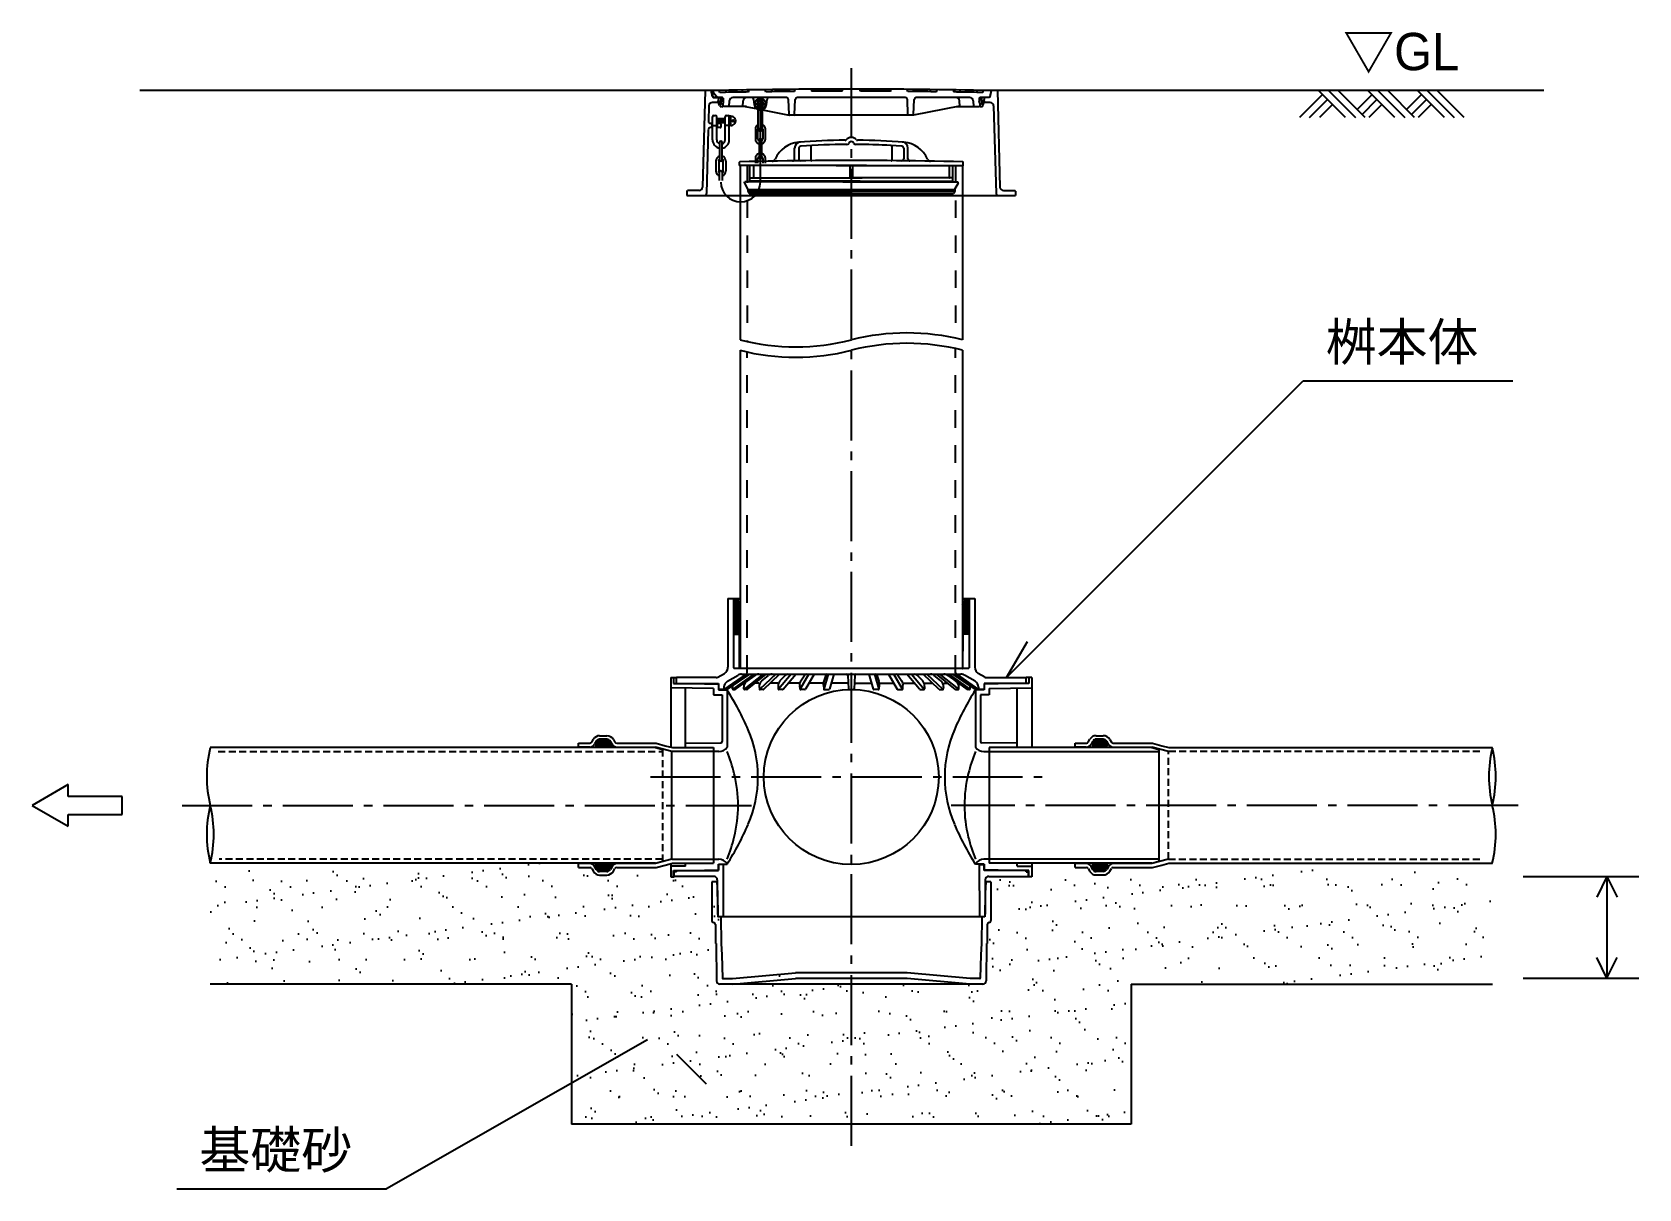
# Model space of a CAD drawing. Extents: x 443 to 1217, y -1921 to -677.
# Drawn here: x 837.8 to 952.6, y -1732.5 to -1649.9 of the extents above; entities that cross this region are included whole.
import ezdxf
from ezdxf.enums import TextEntityAlignment as Align

# ---------------------------------------------------------------- set-up
doc = ezdxf.new("R2010")
doc.units = 0
doc.header["$MEASUREMENT"] = 0
for name, pattern in [('CENTER', [12.2, 5, -0.8, 0.6, -0.8, 5]), ('DASHED', [0.75, 0.5, -0.25]), ('DASHED1', [2.5, 1.25, -1.25])]:
    doc.linetypes.add(name, pattern=pattern)
doc.layers.get('0').update_dxf_attribs({"linetype": 'CONTINUOUS'})
for name, color, linetype in [('10機器、器具', 2, 'CONTINUOUS'), ('91引出線、表', 7, 'CONTINUOUS'), ('92設備記述', 3, 'CONTINUOUS'), ('cslayer', 7, 'CONTINUOUS'), ('CSLAYER241', 7, 'CONTINUOUS')]:
    doc.layers.add(name, color=color, linetype=linetype)
doc.styles.add('ｽﾀｲﾙ2', font='MS PGothic.ttf')

# ---------------------------------------------------------------- blocks, each defined once
blk = doc.blocks.new('BLKF0016')
at = {"layer": 'cslayer', "color": 7, "linetype": 'Continuous'}
for p, q in [((1594.168368, 2055.553306), (1561.880888, 2033.553306)), ((1563.44161, 2033.553306), (1595.729091, 2055.553306)), ((1601.896952, 2055.553306), (1571.784766, 2034.026408)), ((1574.806605, 2033.74306), (1604.95842, 2055.553306)), ((1614.974483, 2055.553306), (1588.027831, 2033.895179)), ((1603.225876, 2053.768431), (1591.681212, 2045.755579)), ((1592.321452, 2033.773861), (1619.419045, 2055.553306)), ((1632.898399, 2055.553306), (1610.109701, 2034.015722)), ((1612.977749, 2045.856196), (1622.65122, 2053.751147)), ((1615.566373, 2033.82653), (1638.555253, 2055.553306)), ((1654.979893, 2055.553306), (1637.063732, 2034.002255)), ((1646.912627, 2054.021005), (1639.04092, 2045.844229)), ((1643.642143, 2033.914028), (1661.63165, 2055.553306)), ((1667.995556, 2033.942942), (1680.370387, 2055.553306)), ((1674.588557, 2054.21125), (1668.834087, 2045.533285)), ((1687.761423, 2055.553306), (1675.45155, 2034.056378)), ((1704.637583, 2054.213595), (1701.754906, 2045.686275)), ((1708.094137, 2055.553306), (1701.904162, 2034.349409)), ((1715.94042, 2055.553306), (1709.72816, 2034.273076)), ((1736.172518, 2053.644121), (1737.042346, 2034.507898)), ((1745.998955, 2053.644121), (1745.129127, 2034.507898)), ((1766.231053, 2055.553306), (1772.443313, 2034.273076)), ((1774.077336, 2055.553306), (1780.267311, 2034.349409)), ((1777.53389, 2054.213595), (1780.416567, 2045.686275)), ((1794.41005, 2055.553306), (1806.719923, 2034.056378)), ((1814.175917, 2033.942942), (1801.801086, 2055.553306)), ((1807.582916, 2054.21125), (1813.337386, 2045.533285)), ((1838.52933, 2033.914028), (1820.539823, 2055.553306)), ((1827.19158, 2055.553306), (1845.107741, 2034.002255)), ((1835.258846, 2054.021005), (1843.130554, 2045.844229)), ((1866.6051, 2033.82653), (1843.61622, 2055.553306)), ((1849.273074, 2055.553306), (1872.061772, 2034.015722)), ((1869.193724, 2045.856196), (1859.520253, 2053.751147)), ((1889.850021, 2033.773861), (1862.752428, 2055.553306)), ((1867.19699, 2055.553306), (1894.143642, 2033.895179)), ((1907.364868, 2033.74306), (1877.213053, 2055.553306)), ((1878.945597, 2053.768431), (1890.490261, 2045.755579)), ((1880.274521, 2055.553306), (1910.386707, 2034.026408)), ((1918.729863, 2033.553306), (1886.442382, 2055.553306)), ((1888.003105, 2055.553306), (1920.290585, 2033.553306)), ((1561.880888, 2035.497624), (1561.880888, 2033.553306)), ((1561.880888, 2033.553306), (1563.44161, 2033.553306)), ((1571.122982, 2034.553306), (1571.122982, 2037.009185)), ((1572.122982, 2033.553306), (1574.220516, 2033.553306)), ((1587.546562, 2034.493966), (1587.400739, 2036.947056)), ((1591.694981, 2033.553306), (1588.5448, 2033.553306)), ((1608.930808, 2042.553306), (1603.244679, 2042.553306)), ((1609.329897, 2037.344895), (1609.549653, 2034.476906)), ((1614.879498, 2033.553306), (1610.54673, 2033.553306)), ((1635.872779, 2042.553306), (1624.800085, 2042.553306)), ((1636.286124, 2038.003972), (1636.607868, 2034.46282)), ((1642.873167, 2033.553306), (1637.603765, 2033.553306)), ((1666.858024, 2042.553306), (1650.824284, 2042.553306)), ((1667.681105, 2034.452225), (1667.219452, 2038.995994)), ((1674.583758, 2033.553306), (1668.675984, 2033.553306)), ((1700.695799, 2042.553306), (1680.31718, 2042.553306)), ((1701.052335, 2039.265436), (1701.575009, 2034.445498)), ((1702.569181, 2033.553306), (1708.768227, 2033.553306)), ((1736.676646, 2042.553306), (1712.145377, 2042.553306)), ((1738.041315, 2033.553306), (1744.130159, 2033.553306)), ((1745.494827, 2042.553306), (1770.026096, 2042.553306)), ((1779.602292, 2033.553306), (1773.403246, 2033.553306)), ((1781.119138, 2039.265436), (1780.596464, 2034.445498)), ((1781.475674, 2042.553306), (1801.854293, 2042.553306)), ((1807.587715, 2033.553306), (1813.495489, 2033.553306)), ((1814.490368, 2034.452225), (1814.952021, 2038.995994)), ((1815.313449, 2042.553306), (1831.347189, 2042.553306)), ((1839.298306, 2033.553306), (1844.567708, 2033.553306)), ((1845.885349, 2038.003972), (1845.563605, 2034.46282)), ((1846.298694, 2042.553306), (1857.371388, 2042.553306)), ((1867.291975, 2033.553306), (1871.624743, 2033.553306)), ((1872.841577, 2037.344895), (1872.62182, 2034.476906)), ((1873.240665, 2042.553306), (1878.926794, 2042.553306)), ((1890.476492, 2033.553306), (1893.626674, 2033.553306)), ((1894.624911, 2034.493966), (1894.770734, 2036.947056)), ((1910.048491, 2033.553306), (1907.950957, 2033.553306)), ((1911.048491, 2034.553306), (1911.048491, 2037.009185)), ((1920.290585, 2033.553306), (1918.729863, 2033.553306)), ((1920.290585, 2035.497624), (1920.290585, 2033.553306))]:
    blk.add_line(p, q, dxfattribs=at)
for centre, radius, start, end in [((1597.383117, 2037.540454), 10, 124.763511, 183.401922), ((1608.927781, 2045.553306), 10, 90, 124.763511), ((1619.300669, 2038.108894), 10, 129.219423, 184.38166), ((1627.709555, 2047.553306), 8, 90, 129.219423), ((1646.245102, 2038.908829), 10, 136.089019, 185.191551), ((1650.514718, 2050.553306), 5, 90, 136.089019), ((1677.168234, 2040.006804), 10, 146.451129, 185.801425), ((1677.088802, 2052.553306), 3, 90, 146.451129), ((1715.964912, 2040.882554), 15, 161.322072, 186.188966), ((1706.52556, 2053.553306), 2, 90, 161.322072), ((1734.174581, 2053.553306), 2, 2.602562, 90), ((1747.996892, 2053.553306), 2, 90, 177.397438), ((1775.645913, 2053.553306), 2, 18.677928, 90), ((1766.206562, 2040.882554), 15, 353.811034, 18.677928), ((1805.082672, 2052.553306), 3, 33.548871, 90), ((1805.003239, 2040.006804), 10, 354.198575, 33.548871), ((1831.656755, 2050.553306), 5, 43.910981, 90), ((1835.926372, 2038.908829), 10, 354.808449, 43.910981), ((1854.461918, 2047.553306), 8, 50.780577, 90), ((1862.870804, 2038.108894), 10, 355.61834, 50.780577), ((1873.243692, 2045.553306), 10, 55.236489, 90), ((1884.788356, 2037.540454), 10, 356.598078, 55.236489), ((1581.122982, 2037.009185), 10, 169.032673, 180), ((1572.122982, 2034.553306), 1, 180, 270), ((1574.220516, 2034.553306), 1, 270, 305.880011), ((1588.5448, 2034.553306), 1, 183.401922, 270), ((1591.694981, 2034.553306), 1, 270, 308.790264), ((1610.54673, 2034.553306), 1, 184.38166, 270), ((1614.879498, 2034.553306), 1, 270, 313.383249), ((1637.603765, 2034.553306), 1, 185.191551, 270), ((1642.873167, 2034.553306), 1, 270, 320.262038), ((1668.675984, 2034.553306), 1, 185.801425, 270), ((1674.583758, 2034.553306), 1, 270, 330.203077), ((1702.569181, 2034.553306), 1, 186.188966, 270), ((1708.768227, 2034.553306), 1, 270, 343.726085), ((1738.041315, 2034.553306), 1, 182.602562, 270), ((1744.130159, 2034.553306), 1, 270, 357.397438), ((1773.403246, 2034.553306), 1, 196.273915, 270), ((1779.602292, 2034.553306), 1, 270, 353.811034), ((1807.587715, 2034.553306), 1, 209.796923, 270), ((1813.495489, 2034.553306), 1, 270, 354.198575), ((1839.298306, 2034.553306), 1, 219.737962, 270), ((1844.567708, 2034.553306), 1, 270, 354.808449), ((1867.291975, 2034.553306), 1, 226.616751, 270), ((1871.624743, 2034.553306), 1, 270, 355.61834), ((1890.476492, 2034.553306), 1, 231.209736, 270), ((1893.626674, 2034.553306), 1, 270, 356.598078), ((1907.950957, 2034.553306), 1, 234.119989, 270), ((1910.048491, 2034.553306), 1, 270, 0), ((1901.048491, 2037.009185), 10, 0, 10.967327)]:
    blk.add_arc(centre, radius, start, end, dxfattribs=at)
blk = doc.blocks.new('BLKF0017')
at = {"layer": 'cslayer', "color": 7, "linetype": 'Continuous'}
for p, q in [((1572.439112, 2162.405739), (1572.586678, 2162.553306)), ((1572.447406, 2159.585607), (1575.415105, 2162.553306)), ((1572.455701, 2156.765474), (1577.771508, 2162.081282)), ((1572.463995, 2153.945341), (1578.806785, 2160.288131)), ((1572.47229, 2151.125209), (1579.842061, 2158.49498)), ((1572.480584, 2148.305076), (1580.877337, 2156.701829)), ((1572.488879, 2145.484944), (1581.912613, 2154.908678)), ((1572.497173, 2142.664811), (1582.085737, 2152.253374)), ((1572.505468, 2139.844678), (1582.085737, 2149.424947)), ((1572.513762, 2137.024546), (1582.085737, 2146.59652)), ((1572.522057, 2134.204413), (1582.085737, 2143.768093)), ((1572.530351, 2131.384281), (1582.085737, 2140.939666)), ((1572.538646, 2128.564148), (1582.085737, 2138.111239)), ((1572.54694, 2125.744015), (1582.085737, 2135.282811)), ((1572.555235, 2122.923883), (1582.085737, 2132.454384)), ((1572.563529, 2120.10375), (1582.085737, 2129.625957)), ((1572.571824, 2117.283617), (1582.085737, 2126.79753)), ((1572.580118, 2114.463485), (1582.085737, 2123.969103)), ((1573.498366, 2112.553306), (1582.085737, 2121.140676)), ((1576.326794, 2112.553306), (1582.085737, 2118.312249)), ((1579.155221, 2112.553306), (1582.085737, 2115.483822)), ((1581.983648, 2112.553306), (1582.085737, 2112.655394))]:
    blk.add_line(p, q, dxfattribs=at)
blk = doc.blocks.new('BLKF0018')
at = {"layer": 'cslayer', "color": 7, "linetype": 'Continuous'}
for p, q in [((1900.085737, 2153.178468), (1909.460575, 2162.553306)), ((1900.085737, 2150.35004), (1909.725255, 2159.989559)), ((1901.995543, 2157.916701), (1906.632148, 2162.553306)), ((1900.085737, 2147.521613), (1909.716911, 2157.152788)), ((1900.085737, 2144.693186), (1909.708568, 2154.316018)), ((1900.085737, 2141.864759), (1909.700225, 2151.479247)), ((1900.085737, 2139.036332), (1909.691881, 2148.642477)), ((1900.085737, 2136.207905), (1909.683538, 2145.805706)), ((1900.085737, 2133.379478), (1909.675194, 2142.968935)), ((1900.085737, 2130.551051), (1909.666851, 2140.132165)), ((1900.085737, 2127.722623), (1909.658507, 2137.295394)), ((1900.085737, 2124.894196), (1909.650164, 2134.458624)), ((1900.085737, 2122.065769), (1909.641821, 2131.621853)), ((1900.085737, 2119.237342), (1909.633477, 2128.785083)), ((1900.085737, 2116.408915), (1909.625134, 2125.948312)), ((1900.085737, 2113.580488), (1909.61679, 2123.111541)), ((1901.886982, 2112.553306), (1909.608447, 2120.274771)), ((1904.715409, 2112.553306), (1909.600103, 2117.438)), ((1907.543836, 2112.553306), (1909.59176, 2114.60123))]:
    blk.add_line(p, q, dxfattribs=at)
blk = doc.blocks.new('BLKF0020')
at = {"layer": 'cslayer', "color": 7, "linetype": 'Continuous'}
for p, q in [((1541.585737, 1758.553306), (1541.585737, 1703.553306)), ((1549.460737, 1758.553306), (1541.585737, 1758.553306)), ((1548.585737, 1758.553306), (1549.585737, 1742.553306)), ((1933.585737, 1758.553306), (1932.585737, 1742.553306)), ((1940.585737, 1758.553306), (1932.710737, 1758.553306)), ((1940.585737, 1758.553306), (1940.585737, 1703.553306)), ((1549.585737, 1742.553306), (1550.235737, 1708.553306)), ((1932.585737, 1742.553306), (1931.935737, 1708.553306)), ((1931.935737, 1708.553306), (1550.235737, 1708.553306)), ((1554.585737, 1708.553306), (1555.085737, 1670.553306)), ((1927.585737, 1708.553306), (1927.085737, 1670.553306)), ((1546.728452, 1697.654299), (1547.085044, 1670.553306)), ((1935.443021, 1697.654299), (1935.086429, 1670.553306)), ((1547.085044, 1670.553306), (1547.585087, 1670.553306)), ((1547.585087, 1670.553306), (1548.283321, 1617.487522)), ((1555.085737, 1670.553306), (1556.085737, 1654.553306)), ((1556.085737, 1654.553306), (1556.72636, 1621.043749)), ((1926.085737, 1654.553306), (1925.445113, 1621.043749)), ((1927.085737, 1670.553306), (1926.085737, 1654.553306)), ((1934.586386, 1670.553306), (1933.888152, 1617.487522)), ((1935.086429, 1670.553306), (1934.586386, 1670.553306)), ((1928.888585, 1612.553306), (1553.282889, 1612.553306)), ((1557.226269, 1620.553306), (1571.085737, 1620.553306)), ((1571.085737, 1620.553306), (1661.085737, 1628.553306)), ((1571.440593, 1612.553306), (1661.440593, 1620.553306)), ((1821.085737, 1628.553306), (1661.085737, 1628.553306)), ((1820.730881, 1620.553306), (1661.440593, 1620.553306)), ((1910.730881, 1612.553306), (1820.730881, 1620.553306)), ((1911.085737, 1620.553306), (1821.085737, 1628.553306)), ((1924.945204, 1620.553306), (1911.085737, 1620.553306))]:
    blk.add_line(p, q, dxfattribs=at)
for centre, radius, start, end in [((1544.585737, 1703.553306), 3, 180, 261.787928), ((1543.728712, 1697.614829), 3, 0.753848, 81.787928), ((1938.442761, 1697.614829), 3, 98.212072, 179.246152), ((1937.585737, 1703.553306), 3, 278.212072, 0), ((1553.282889, 1617.553306), 5, 180.753848, 270), ((1557.226269, 1621.053306), 0.5, 181.095227, 270), ((1924.945204, 1621.053306), 0.5, 270, 358.904773), ((1928.888585, 1617.553306), 5, 270, 359.246152)]:
    blk.add_arc(centre, radius, start, end, dxfattribs=at)
blk = doc.blocks.new('BLKF0022')
at = {"layer": 'cslayer', "color": 7, "linetype": 'Continuous'}
for p, q in [((1351.085737, 1956.853306), (1367.289287, 1956.853306)), ((1351.085737, 1950.553306), (1351.085737, 1956.853306)), ((1369.887363, 1958.353306), (1372.312234, 1962.553306)), ((1376.642361, 1960.053306), (1373.928815, 1955.353306)), ((1380.972488, 1967.553306), (1391.321635, 1967.553306)), ((1391.321635, 1962.553306), (1380.972488, 1962.553306)), ((1398.549838, 1956.033691), (1388.549838, 1953.908125)), ((1398.942658, 1955.353306), (1396.517787, 1959.553306)), ((1400.847914, 1962.053306), (1402.98411, 1958.353306)), ((1405.582187, 1956.853306), (1461.809825, 1956.853306)), ((1461.809825, 1956.853306), (1475.085737, 1953.296036)), ((1475.085737, 1953.296036), (1485.321745, 1950.553306)), ((1367.000611, 1951.353306), (1351.085737, 1951.353306)), ((1405.870862, 1951.353306), (1461.085737, 1951.353306)), ((1484.597657, 1945.053306), (1461.085737, 1951.353306)), ((1551.585737, 1945.053306), (1484.597657, 1945.053306)), ((1485.321745, 1950.553306), (1544.085737, 1950.553306)), ((1351.085737, 1779.253306), (1351.085737, 1785.553306)), ((1367.000611, 1784.753306), (1351.085737, 1784.753306)), ((1351.085737, 1779.253306), (1367.289287, 1779.253306)), ((1369.887363, 1777.753306), (1372.312234, 1773.553306)), ((1376.642361, 1776.053306), (1373.928815, 1780.753306)), ((1391.321635, 1773.553306), (1380.972488, 1773.553306)), ((1398.549838, 1780.072921), (1388.549838, 1782.198487)), ((1398.942658, 1780.753306), (1396.517787, 1776.553306)), ((1400.847914, 1774.053306), (1402.98411, 1777.753306)), ((1405.582187, 1779.253306), (1461.809825, 1779.253306)), ((1461.085737, 1784.753306), (1405.870862, 1784.753306)), ((1484.597657, 1791.053306), (1461.085737, 1784.753306)), ((1461.809825, 1779.253306), (1475.085737, 1782.810575)), ((1475.085737, 1782.810575), (1485.321745, 1785.553306)), ((1484.597657, 1791.053306), (1551.585737, 1791.053306)), ((1485.321745, 1785.553306), (1544.085737, 1785.553306)), ((1380.972488, 1768.553306), (1391.321635, 1768.553306))]:
    blk.add_line(p, q, dxfattribs=at)
for centre, radius, start, end in [((1367.000611, 1959.353306), 8, 270, 330), ((1367.289287, 1959.853306), 3, 270, 330), ((1380.972488, 1957.553306), 10, 90, 150), ((1381.549838, 1956.553306), 6, 150, 249.927181), ((1380.972488, 1957.553306), 5, 90, 150), ((1391.321635, 1956.553306), 11, 30, 90), ((1391.321635, 1956.553306), 6, 30, 90), ((1405.870862, 1959.353306), 8, 210, 270), ((1405.582187, 1959.853306), 3, 210, 270), ((1367.000611, 1776.753306), 8, 30, 90), ((1367.289287, 1776.253306), 3, 30, 90), ((1380.972488, 1778.553306), 10, 210, 270), ((1381.549838, 1779.553306), 6, 110.072819, 210), ((1380.972488, 1778.553306), 5, 210, 270), ((1391.321635, 1779.553306), 6, 270, 330), ((1391.321635, 1779.553306), 11, 270, 330), ((1405.870862, 1776.753306), 8, 90, 150), ((1405.582187, 1776.253306), 3, 90, 150)]:
    blk.add_arc(centre, radius, start, end, dxfattribs=at)
blk = doc.blocks.new('BLKF0024')
at = {"layer": 'cslayer', "color": 7, "linetype": 'Continuous'}
for p, q in [((1375.549838, 1951.859549), (1386.243594, 1962.553306)), ((1375.549838, 1954.687977), (1383.415167, 1962.553306)), ((1375.643662, 1957.610228), (1380.570559, 1962.537125)), ((1377.072022, 1950.553306), (1389.072022, 1962.553306)), ((1379.900449, 1950.553306), (1391.874887, 1962.527744)), ((1382.728876, 1950.553306), (1394.064983, 1961.889413)), ((1385.557303, 1950.553306), (1395.680473, 1960.676476)), ((1388.38573, 1950.553306), (1396.835476, 1959.003052)), ((1391.214157, 1950.553306), (1397.870753, 1957.209901)), ((1394.042584, 1950.553306), (1398.549838, 1955.06056)), ((1396.871011, 1950.553306), (1398.549838, 1952.232132))]:
    blk.add_line(p, q, dxfattribs=at)
blk = doc.blocks.new('BLKF0025')
at = {"layer": 'cslayer', "color": 7, "linetype": 'Continuous'}
for p, q in [((1375.549838, 1779.766491), (1381.336653, 1785.553306)), ((1375.549838, 1782.594918), (1378.508226, 1785.553306)), ((1375.549838, 1785.423345), (1375.679799, 1785.553306)), ((1375.966977, 1777.355202), (1384.16508, 1785.553306)), ((1376.981512, 1775.541311), (1386.993507, 1785.553306)), ((1378.484751, 1774.216122), (1389.821935, 1785.553306)), ((1380.660128, 1773.563072), (1392.650362, 1785.553306)), ((1383.478789, 1773.553306), (1395.478789, 1785.553306)), ((1386.307216, 1773.553306), (1398.307216, 1785.553306)), ((1389.135643, 1773.553306), (1398.549838, 1782.967501)), ((1392.002869, 1773.592105), (1398.549838, 1780.139074))]:
    blk.add_line(p, q, dxfattribs=at)
blk = doc.blocks.new('BLKF0027')
at = {"layer": 'cslayer', "color": 7, "linetype": 'Continuous'}
for p, q in [((2085.549838, 1951.859549), (2096.243594, 1962.553306)), ((2085.549838, 1954.687977), (2093.415167, 1962.553306)), ((2085.643662, 1957.610228), (2090.570559, 1962.537125)), ((2087.072022, 1950.553306), (2099.072022, 1962.553306)), ((2089.900449, 1950.553306), (2101.874887, 1962.527744)), ((2092.728876, 1950.553306), (2104.064983, 1961.889413)), ((2095.557303, 1950.553306), (2105.680473, 1960.676476)), ((2098.38573, 1950.553306), (2106.835476, 1959.003052)), ((2101.214157, 1950.553306), (2107.870753, 1957.209901)), ((2104.042584, 1950.553306), (2108.549838, 1955.06056)), ((2106.871011, 1950.553306), (2108.549838, 1952.232132))]:
    blk.add_line(p, q, dxfattribs=at)
blk = doc.blocks.new('BLKF0028')
at = {"layer": 'cslayer', "color": 7, "linetype": 'Continuous'}
for p, q in [((2085.549838, 1779.766491), (2091.336653, 1785.553306)), ((2085.549838, 1782.594918), (2088.508226, 1785.553306)), ((2085.549838, 1785.423345), (2085.679799, 1785.553306)), ((2085.966977, 1777.355202), (2094.16508, 1785.553306)), ((2086.981512, 1775.541311), (2096.993507, 1785.553306)), ((2088.484751, 1774.216122), (2099.821935, 1785.553306)), ((2090.660128, 1773.563072), (2102.650362, 1785.553306)), ((2093.478789, 1773.553306), (2105.478789, 1785.553306)), ((2096.307216, 1773.553306), (2108.307216, 1785.553306)), ((2099.135643, 1773.553306), (2108.549838, 1782.967501)), ((2102.002869, 1773.592105), (2108.549838, 1780.139074))]:
    blk.add_line(p, q, dxfattribs=at)

msp = doc.modelspace()

# ---------------------------------------------------------------- hatches: boundary and pattern name
at = {"layer": 'cslayer'}
h = msp.add_hatch(dxfattribs=at)
h.set_pattern_fill('AR-SAND', color=256, scale=1.5, style=0)
h.set_pattern_definition([(37.5, (3814.8546, -5271.846), (-0.09449, 2.8902357), [0, -2.28, 0, -2.55, 0, -2.4375]), (7.5, (3814.8546, -5271.846), (2.654665, 4.233219), [0, -1.23, 0, -2.055, 0, -0.7875]), (327.5, (3813.0096, -5271.846), (4.6712128, 0.0084886), [0, -0.75, 0, -2.7, 0, -3.525]), (317.5, (3813.0096, -5271.846), (4.50919, 1.3165133), [0, -0.375, 0, -1.77, 0, -2.025])])
h.paths.add_polyline_path([(942.17, -1709.74), (914.87, -1709.74), (914.82, -1709.83, -0.26802), (914.34, -1710.1), (913.83, -1710.1, -0.267971), (913.39, -1709.85), (913.33, -1709.74), (909.23, -1709.74), (909.23, -1710.23), (909.01, -1710.23), (909.01, -1710.2), (906.16, -1710.2, 0.413368), (905.91, -1710.45), (905.91, -1710.6), (906.31, -1710.6), (906.31, -1713.35, -0.372872), (906.18, -1713.5, 0.368911), (906.05, -1713.65), (906.03, -1715), (906.01, -1715), (905.97, -1717.66, -0.410453), (905.72, -1717.9), (896.33, -1717.9), (896.33, -1727.9), (916.33, -1727.9), (916.33, -1717.9), (942.17, -1717.9)])
h.paths.add_polyline_path([(896.33, -1717.9), (887.85, -1717.9), (892.35, -1717.5), (896.33, -1717.5), (896.33, -1717.1), (892.33, -1717.1), (887.83, -1717.5), (887.11, -1717.5), (887.08, -1715.8), (887.03, -1715), (887.01, -1713.1), (886.81, -1713.1), (886.79, -1713.1), (886.79, -1713.01), (886.76, -1712.85), (886.75, -1711.33), (886.71, -1710.6), (886.75, -1710.6), (886.75, -1710.45, 0.413368), (886.5, -1710.2), (883.66, -1710.2), (883.66, -1710.23), (883.43, -1710.23), (883.43, -1709.28), (883.54, -1709.25), (886.48, -1709.25), (886.48, -1708.98), (883.51, -1708.98), (882.33, -1709.29), (879.57, -1709.29, 0.297277), (879.21, -1709.53), (879.21, -1709.38), (878.73, -1709.85), (878.31, -1709.85), (878.31, -1709.85, -0.251289), (878.11, -1709.73), (878.1, -1709.7, -0.000151), (878.1, -1709.7), (878.02, -1709.58), (878.06, -1709.54), (878.06, -1709.25), (876.83, -1709.25), (876.83, -1709.57), (877.64, -1709.57, -0.268043), (877.77, -1709.64), (877.89, -1709.85, 0.267928), (878.33, -1710.1), (878.84, -1710.1, 0.267879), (879.32, -1709.83), (879.32, -1709.83, -0.26802), (878.84, -1710.1), (878.33, -1710.1, -0.267971), (877.89, -1709.85), (877.77, -1709.64, 0.267856), (877.64, -1709.57), (876.83, -1709.57), (876.83, -1709.25), (850.5, -1709.25), (850.5, -1717.9), (876.33, -1717.9), (876.33, -1727.9), (896.33, -1727.9)])
h.paths.add_polyline_path([(886.61, -1713.65), (886.61, -1713.65, 0.000239)], flags=16)

# ---------------------------------------------------------------- linework, layer by layer
at = {"linetype": 'Continuous'}
for p, q in [((944.37, -1710.2), (952.64, -1710.2)), ((944.37, -1717.48), (952.64, -1717.48))]:
    msp.add_line(p, q, dxfattribs=at)
at = {"layer": '10機器、器具', "color": 7}
for p, q in [((950.36, -1710.2), (949.63, -1711.69)), ((950.36, -1710.2), (950.36, -1717.48)), ((950.36, -1710.2), (951.09, -1711.69)), ((950.36, -1717.48), (949.63, -1715.99)), ((950.36, -1717.48), (951.09, -1715.99))]:
    msp.add_line(p, q, dxfattribs=at)
at = {"layer": '91引出線、表'}
for p, q in [((907.42, -1696), (928.63, -1674.79)), ((928.63, -1674.79), (943.63, -1674.79)), ((907.42, -1696), (908.92, -1693.41)), ((881.76, -1721.89), (863.11, -1732.53)), ((883.83, -1722.9), (885.95, -1725.02)), ((848.11, -1732.53), (863.11, -1732.53))]:
    msp.add_line(p, q, dxfattribs=at)
at = {"layer": 'cslayer', "color": 8, "linetype": 'CENTER'}
for p, q in [((896.33, -1652.45), (896.33, -1730.25)), ((881.98, -1703.1), (910.18, -1703.1)), ((848.49, -1705.13), (889.19, -1705.13)), ((944.02, -1705.13), (903.47, -1705.13))]:
    msp.add_line(p, q, dxfattribs=at)
at = {"layer": 'cslayer', "color": 7, "linetype": 'Continuous'}
for p, q in [((885.88, -1654.05), (845.46, -1654.05)), ((945.85, -1654.05), (906.78, -1654.05)), ((888.38, -1659.4), (888.38, -1671.87)), ((904.28, -1659.4), (904.28, -1671.87)), ((888.38, -1672.61), (888.38, -1695.35)), ((904.28, -1672.61), (904.28, -1695.35)), ((887.51, -1690.35), (888.38, -1690.35)), ((887.51, -1690.35), (887.51, -1695.26)), ((887.9, -1690.35), (887.91, -1695.3)), ((887.9, -1690.4), (888.38, -1690.4)), ((888.38, -1690.8), (888.15, -1690.4)), ((904.28, -1690.35), (905.16, -1690.35)), ((904.76, -1690.4), (904.28, -1690.4)), ((904.28, -1690.8), (904.51, -1690.4)), ((904.76, -1690.35), (904.75, -1695.3)), ((905.16, -1690.35), (905.16, -1695.26)), ((888.15, -1691.03), (888.15, -1691.6)), ((888.15, -1691.6), (888.38, -1691.6)), ((904.52, -1691.6), (904.28, -1691.6)), ((904.52, -1691.03), (904.52, -1691.6)), ((887.91, -1692.9), (888.38, -1692.9)), ((888.15, -1692.15), (888.15, -1692.27)), ((888.15, -1692.53), (888.15, -1692.65)), ((888.15, -1692.65), (888.38, -1692.65)), ((888.35, -1695.33), (888.34, -1692.9)), ((904.52, -1692.65), (904.28, -1692.65)), ((904.76, -1692.9), (904.28, -1692.9)), ((904.31, -1695.33), (904.33, -1692.93)), ((904.52, -1692.15), (904.52, -1692.27)), ((904.52, -1692.53), (904.52, -1692.65)), ((904.7, -1695.35), (887.96, -1695.35)), ((883.43, -1695.98), (883.63, -1695.98)), ((883.43, -1695.98), (883.43, -1700.97)), ((883.63, -1695.98), (883.63, -1696.42)), ((883.63, -1696), (883.83, -1696)), ((883.63, -1696.42), (886.83, -1696.43)), ((886.66, -1696), (883.83, -1696)), ((883.83, -1696.43), (883.83, -1696)), ((883.83, -1696.39), (885.83, -1696.44)), ((885.83, -1696.44), (886.83, -1696.45)), ((886.78, -1695.97), (887.26, -1695.7)), ((886.83, -1696.43), (886.83, -1696.88)), ((886.83, -1696.45), (886.83, -1696.88)), ((888.84, -1695.74), (887.23, -1696.85)), ((887.23, -1696.69), (887.23, -1696.85)), ((887.48, -1696.26), (888.24, -1695.82)), ((888.49, -1695.75), (904.17, -1695.75)), ((903.83, -1695.74), (905.43, -1696.85)), ((905.18, -1696.26), (904.42, -1695.82)), ((905.88, -1695.97), (905.41, -1695.7)), ((905.43, -1696.69), (905.43, -1696.85)), ((909.03, -1696.42), (905.83, -1696.43)), ((905.83, -1696.43), (905.83, -1696.88)), ((906.83, -1696.44), (905.83, -1696.45)), ((905.83, -1696.45), (905.83, -1696.88)), ((906, -1696), (908.83, -1696)), ((908.83, -1696.39), (906.83, -1696.44)), ((908.83, -1696.43), (908.83, -1696)), ((909.03, -1696), (908.83, -1696)), ((909.23, -1695.98), (909.03, -1695.98)), ((909.03, -1695.98), (909.03, -1696.42)), ((909.23, -1695.98), (909.23, -1700.97)), ((886.48, -1696.78), (883.43, -1696.73)), ((884.48, -1701), (884.48, -1696.75)), ((886.48, -1696.78), (886.48, -1697.23)), ((886.48, -1697.23), (887.11, -1697.23)), ((887.23, -1696.85), (886.83, -1696.85)), ((886.83, -1696.88), (887.46, -1696.88)), ((887.11, -1697.23), (887.11, -1700.56)), ((887.46, -1696.88), (887.46, -1700.98)), ((905.21, -1696.88), (905.21, -1700.98)), ((905.83, -1696.88), (905.21, -1696.88)), ((905.83, -1696.85), (905.43, -1696.85)), ((906.18, -1697.23), (905.56, -1697.23)), ((905.56, -1697.23), (905.56, -1700.56)), ((906.18, -1696.78), (909.23, -1696.73)), ((906.18, -1696.78), (906.18, -1697.23)), ((908.18, -1701), (908.18, -1696.75)), ((913.83, -1700.15), (914.34, -1700.15)), ((882.33, -1701), (850.5, -1701)), ((878.06, -1700.7), (878.06, -1701)), ((879.21, -1700.73), (879.21, -1701)), ((882.33, -1701), (882.83, -1701.14)), ((883.51, -1708.98), (883.51, -1701.28)), ((884.48, -1700.68), (887.01, -1700.66)), ((886.48, -1701), (886.48, -1709.25)), ((908.18, -1700.68), (905.66, -1700.66)), ((905.81, -1701.28), (918.33, -1701.28)), ((906.18, -1701), (906.18, -1709.25)), ((917.83, -1701), (906.18, -1701)), ((912.33, -1700.69), (913.14, -1700.69)), ((912.33, -1701), (912.33, -1700.69)), ((913.13, -1700.96), (912.33, -1700.96)), ((913.27, -1700.61), (913.39, -1700.4)), ((913.61, -1700.53), (913.47, -1700.76)), ((914.34, -1700.4), (913.83, -1700.4)), ((914.71, -1700.73), (914.21, -1700.84)), ((914.73, -1700.76), (914.6, -1700.55)), ((914.82, -1700.43), (914.93, -1700.61)), ((915.06, -1700.69), (917.87, -1700.69)), ((915.07, -1700.96), (917.83, -1700.96)), ((919.01, -1701.28), (917.83, -1700.96)), ((917.83, -1701), (918.33, -1701.14)), ((917.87, -1700.69), (918.53, -1700.87)), ((918.33, -1701.14), (918.33, -1709.12)), ((918.53, -1700.87), (919.04, -1701)), ((919.04, -1701), (942.17, -1701)), ((882.33, -1709.25), (850.5, -1709.25)), ((878.06, -1709.55), (878.06, -1709.25)), ((879.21, -1709.53), (879.21, -1709.25)), ((882.33, -1709.25), (882.83, -1709.12)), ((883.43, -1709.28), (883.43, -1710.23)), ((884.48, -1709.46), (884.48, -1709.25)), ((886.83, -1709.33), (886.83, -1709.76)), ((886.83, -1709.78), (886.83, -1709.33)), ((886.83, -1709.33), (887.46, -1709.33)), ((887.46, -1709.28), (887.46, -1709.33)), ((905.21, -1709.28), (905.21, -1709.33)), ((905.83, -1709.33), (905.21, -1709.33)), ((918.33, -1708.98), (905.81, -1708.98)), ((905.83, -1709.33), (905.83, -1709.76)), ((905.83, -1709.78), (905.83, -1709.33)), ((917.83, -1709.25), (906.18, -1709.25)), ((908.18, -1709.46), (908.18, -1709.25)), ((909.23, -1709.25), (909.23, -1710.23)), ((912.33, -1709.57), (912.33, -1709.25)), ((913.13, -1709.29), (912.33, -1709.29)), ((917.83, -1709.29), (915.07, -1709.29)), ((919.01, -1708.98), (917.83, -1709.29)), ((917.83, -1709.25), (918.33, -1709.12)), ((918.53, -1709.39), (919.04, -1709.25)), ((919.04, -1709.25), (942.17, -1709.25)), ((884.48, -1709.46), (883.43, -1709.48)), ((883.43, -1710.23), (883.66, -1710.23)), ((883.63, -1709.79), (886.83, -1709.78)), ((883.63, -1710.23), (883.63, -1709.79)), ((883.66, -1710.23), (883.66, -1709.88)), ((883.83, -1709.88), (883.66, -1709.88)), ((886.5, -1710.2), (883.66, -1710.2)), ((883.83, -1709.81), (885.83, -1709.76)), ((883.83, -1709.88), (883.83, -1709.78)), ((885.83, -1709.76), (886.83, -1709.76)), ((886.75, -1710.45), (886.76, -1712.85)), ((887.18, -1709.35), (886.83, -1709.35)), ((887.18, -1709.35), (887.17, -1713.1)), ((905.48, -1709.35), (905.83, -1709.35)), ((905.48, -1709.35), (905.5, -1713.1)), ((906.83, -1709.76), (905.83, -1709.76)), ((909.03, -1709.79), (905.83, -1709.78)), ((905.91, -1710.45), (905.91, -1712.85)), ((906.16, -1710.2), (909.01, -1710.2)), ((908.83, -1709.81), (906.83, -1709.76)), ((908.18, -1709.46), (909.23, -1709.48)), ((908.83, -1709.88), (908.83, -1709.78)), ((908.83, -1709.88), (909.01, -1709.88)), ((909.01, -1710.23), (909.01, -1709.88)), ((909.23, -1710.23), (909.01, -1710.23)), ((909.03, -1710.23), (909.03, -1709.79)), ((912.33, -1709.57), (913.14, -1709.57)), ((913.27, -1709.64), (913.39, -1709.85)), ((913.61, -1709.73), (913.47, -1709.49)), ((914.34, -1709.85), (913.83, -1709.85)), ((913.83, -1710.1), (914.34, -1710.1)), ((914.71, -1709.53), (914.21, -1709.42)), ((914.73, -1709.49), (914.6, -1709.7)), ((914.82, -1709.83), (914.93, -1709.64)), ((915.06, -1709.57), (917.87, -1709.57)), ((917.87, -1709.57), (918.53, -1709.39)), ((886.76, -1712.85), (886.81, -1713.1)), ((905.86, -1713.1), (886.81, -1713.1)), ((905.91, -1712.85), (905.86, -1713.1)), ((876.33, -1717.9), (850.5, -1717.9)), ((876.33, -1717.9), (876.33, -1727.9)), ((916.33, -1717.9), (942.17, -1717.9)), ((916.33, -1717.9), (916.33, -1727.9)), ((916.33, -1727.9), (876.33, -1727.9))]:
    msp.add_line(p, q, dxfattribs=at)
at = {"layer": 'cslayer', "color": 8, "linetype": 'Continuous'}
for p, q in [((931.66, -1655.98), (929.74, -1654.05)), ((930.44, -1654.05), (932.37, -1655.98)), ((933.08, -1655.98), (931.15, -1654.05)), ((935.2, -1655.98), (933.27, -1654.05)), ((933.98, -1654.05), (935.91, -1655.98)), ((936.61, -1655.98), (934.69, -1654.05)), ((938.74, -1655.98), (936.81, -1654.05)), ((937.51, -1654.05), (939.44, -1655.98)), ((940.15, -1655.98), (938.22, -1654.05)), ((930.02, -1654.34), (928.38, -1655.98)), ((929.09, -1655.98), (930.38, -1654.69)), ((930.73, -1655.05), (929.8, -1655.98)), ((933.56, -1654.34), (932.5, -1655.4)), ((932.85, -1655.76), (933.91, -1654.69)), ((934.27, -1655.05), (933.33, -1655.98)), ((937.09, -1654.34), (936.03, -1655.4)), ((936.39, -1655.76), (937.45, -1654.69)), ((937.8, -1655.05), (936.87, -1655.98)), ((892.28, -1658.93), (892.28, -1658.18)), ((892.58, -1658.18), (892.58, -1658.92)), ((893.43, -1658.03), (893.43, -1659.02)), ((899.23, -1658.03), (899.23, -1659.02)), ((900.08, -1658.18), (900.08, -1658.92)), ((900.38, -1658.93), (900.38, -1658.18)), ((888.33, -1659.38), (888.33, -1659.18)), ((897.42, -1659.4), (888.36, -1659.4)), ((889.08, -1660.53), (889.08, -1659.4)), ((889.33, -1659.43), (889.33, -1660.28)), ((895.24, -1659.4), (904.31, -1659.4)), ((896.26, -1660.25), (896.26, -1659.45)), ((896.41, -1659.45), (896.41, -1660.25)), ((903.33, -1659.43), (903.33, -1660.28)), ((903.58, -1660.53), (903.58, -1659.4)), ((904.33, -1659.38), (904.33, -1659.18)), ((888.69, -1660.68), (888.94, -1661.12)), ((896.94, -1660.57), (888.71, -1660.57)), ((896.97, -1660.53), (889.08, -1660.53)), ((889.08, -1660.53), (889.11, -1660.55)), ((889.11, -1660.3), (896.21, -1660.3)), ((889.11, -1660.55), (896.95, -1660.55)), ((895.69, -1660.53), (903.58, -1660.53)), ((903.56, -1660.55), (895.71, -1660.55)), ((895.72, -1660.57), (903.95, -1660.57)), ((896.46, -1660.3), (897.12, -1660.3)), ((903.56, -1660.3), (896.46, -1660.3)), ((903.58, -1660.53), (903.56, -1660.55)), ((903.98, -1660.68), (903.72, -1661.12)), ((896.44, -1661.15), (888.93, -1661.15)), ((888.93, -1661.15), (888.93, -1661.25)), ((888.93, -1661.25), (889.02, -1661.4)), ((888.93, -1661.25), (896.33, -1661.25)), ((888.99, -1661.14), (896.46, -1661.14)), ((889.02, -1661.4), (903.65, -1661.4)), ((903.65, -1661.4), (889.02, -1661.4)), ((903.68, -1661.14), (896.21, -1661.14)), ((896.22, -1661.15), (903.73, -1661.15)), ((903.73, -1661.25), (896.33, -1661.25)), ((903.73, -1661.25), (903.65, -1661.4)), ((903.73, -1661.15), (903.73, -1661.25))]:
    msp.add_line(p, q, dxfattribs=at)
at = {"layer": 'cslayer', "color": 7, "linetype": 'DASHED1'}
for p, q in [((888.88, -1659.4), (888.88, -1671.98)), ((903.78, -1659.4), (903.78, -1671.75)), ((903.78, -1695.65), (903.78, -1672.49)), ((888.88, -1695.65), (888.88, -1672.73))]:
    msp.add_line(p, q, dxfattribs=at)
at = {"layer": 'cslayer', "color": 7, "linetype": 'DASHED'}
for p, q in [((851.07, -1701.28), (882.83, -1701.28)), ((882.83, -1701.14), (882.83, -1709.12)), ((941.28, -1701.28), (919.01, -1701.28)), ((919.01, -1708.98), (919.01, -1701.28)), ((882.83, -1708.98), (851.14, -1708.98)), ((919.01, -1708.98), (941.49, -1708.98))]:
    msp.add_line(p, q, dxfattribs=at)
at = {"layer": 'cslayer'}
for p, q in [((840.34, -1703.64), (837.76, -1705.13)), ((840.34, -1704.49), (840.34, -1703.64)), ((844.19, -1704.49), (840.34, -1704.49)), ((844.19, -1705.77), (844.19, -1704.49)), ((837.76, -1705.13), (840.34, -1706.61)), ((840.34, -1706.61), (840.34, -1705.77)), ((840.34, -1705.77), (844.19, -1705.77))]:
    msp.add_line(p, q, dxfattribs=at)
at = {"layer": 'cslayer', "color": 7, "linetype": 'Continuous'}
msp.add_circle((896.33, -1703.1), 6.25, dxfattribs=at)
at = {"layer": 'cslayer', "color": 8, "linetype": 'Continuous'}
for centre, radius, start, end in [((896.33, -1707.9), 50.3, 90.5104, 94.2796), ((895.88, -1657.51), 0.1, 270.5104, 318.4454), ((896.33, -1657.9), 0.5, 41.5546, 138.4454), ((896.78, -1657.51), 0.1, 221.5546, 269.4896), ((896.33, -1707.9), 50.3, 85.7204, 89.4896), ((896.33, -1707.9), 50.3, 85.7204, 89.4896), ((892.73, -1659.74), 2, 94.2796, 156.8537), ((892.73, -1658.18), 0.45, 94.1413, 180), ((892.73, -1658.18), 0.15, 94.1413, 180), ((896.33, -1707.9), 50, 90.3618, 94.1413), ((893.48, -1658.03), 0.05, 93.2709, 180), ((896.02, -1657.75), 0.15, 270.3618, 334.8041), ((896.33, -1657.9), 0.2, 25.1959, 154.8041), ((896.65, -1657.75), 0.15, 205.1959, 269.6382), ((896.33, -1707.9), 50, 86.7291, 89.6762), ((896.33, -1707.9), 50, 85.8587, 89.6382), ((899.18, -1658.03), 0.05, 0, 86.7291), ((899.93, -1658.18), 0.15, 0, 85.8587), ((899.93, -1658.18), 0.45, 0, 85.8587), ((899.94, -1659.74), 2, 23.1463, 85.7204), ((888.36, -1659.18), 0.025, 91.4282, 180), ((888.36, -1659.38), 0.025, 180, 270), ((896.33, -1979.05), 320, 89.4898, 91.4282), ((889.31, -1659.43), 0.025, 0, 90), ((890.66, -1658.85), 0.25, 271.015, 336.8537), ((892.13, -1658.93), 0.15, 270.7517, 0), ((892.73, -1658.92), 0.15, 180, 270.6443), ((893.48, -1659.02), 0.05, 180, 270.5102), ((896.33, -1979.05), 320, 88.5718, 90.5102), ((896.21, -1659.45), 0.05, 0, 90), ((896.46, -1659.45), 0.05, 90, 180), ((899.18, -1659.02), 0.05, 269.4898, 0), ((899.93, -1658.92), 0.15, 269.3557, 0), ((900.53, -1658.93), 0.15, 180, 269.2483), ((902.01, -1658.85), 0.25, 203.1463, 268.985), ((903.36, -1659.43), 0.025, 90, 180), ((904.31, -1659.18), 0.025, 0, 88.5718), ((904.31, -1659.38), 0.025, 270, 0), ((888.76, -1660.63), 0.085, 128.1301, 210), ((889.11, -1660.33), 0.025, 90, 180), ((889.31, -1660.28), 0.025, 270, 0), ((889.31, -1660.58), 0.025, 30, 90), ((896.21, -1660.25), 0.05, 270, 0), ((896.46, -1660.25), 0.05, 180, 270), ((903.36, -1660.28), 0.025, 180, 270), ((903.36, -1660.58), 0.025, 90, 150), ((903.56, -1660.33), 0.025, 0, 90), ((903.9, -1660.63), 0.085, 330, 51.8699), ((888.99, -1661.09), 0.05, 210, 270), ((889.31, -1661.13), 0.025, 270, 330), ((903.36, -1661.13), 0.025, 210, 270), ((903.68, -1661.09), 0.05, 270, 330)]:
    msp.add_arc(centre, radius, start, end, dxfattribs=at)
at = {"layer": 'cslayer', "color": 7, "linetype": 'Continuous'}
for centre, radius, start, end in [((900.31, -1687.42), 16.05, 75.6613, 104.3387), ((892.36, -1656.31), 16.05, 255.6613, 284.3387), ((900.31, -1688.16), 16.05, 75.6613, 104.3387), ((892.36, -1657.06), 16.05, 255.6613, 284.3387), ((888.07, -1692.4), 0.15, 300, 60), ((904.59, -1692.4), 0.15, 120, 240), ((887.01, -1695.26), 0.5, 300, 0), ((887.96, -1695.3), 0.05, 180.1685, 270), ((888.37, -1695.33), 0.025, 180.25, 270), ((904.29, -1695.33), 0.025, 270, 359.75), ((904.7, -1695.3), 0.05, 270, 359.8315), ((905.66, -1695.26), 0.5, 180, 240), ((886.66, -1695.75), 0.25, 270, 300), ((887.73, -1696.69), 0.5, 120, 179.7708), ((888.49, -1696.25), 0.5, 90, 120), ((888.78, -1695.65), 0.1, 270, 0), ((903.88, -1695.65), 0.1, 180, 270), ((904.17, -1696.25), 0.5, 60, 90), ((904.93, -1696.69), 0.5, 0.2292, 60), ((906, -1695.75), 0.25, 240, 270), ((870.3, -1707.77), 20.32, 23.3174, 32.4103), ((922.36, -1707.77), 20.32, 147.5897, 156.6826), ((881.13, -1703.1), 8.53, 336.6826, 23.3174), ((911.54, -1703.1), 8.53, 156.6826, 203.3174), ((913.83, -1700.65), 0.5, 90, 150), ((914.34, -1700.7), 0.55, 30, 90), ((858.88, -1703.07), 8.63, 166.1775, 193.8225), ((886.86, -1700.53), 0.75, 270, 323.1301), ((887.01, -1700.56), 0.1, 270.5, 0), ((875.49, -1705.96), 12.85, 13.9285, 21.364), ((917.17, -1705.96), 12.85, 158.636, 166.0715), ((905.81, -1700.53), 0.75, 216.8699, 270), ((905.66, -1700.56), 0.1, 180, 269.5), ((913.13, -1700.56), 0.4, 270, 330), ((913.14, -1700.54), 0.15, 270, 330), ((913.86, -1700.7), 0.3, 150, 249.9272), ((913.83, -1700.65), 0.25, 90, 150), ((914.34, -1700.7), 0.3, 30, 90), ((915.07, -1700.56), 0.4, 210, 270), ((915.06, -1700.54), 0.15, 210, 270), ((950.55, -1703.07), 8.63, 166.1775, 193.8225), ((933.78, -1703.07), 8.63, 346.1775, 13.8225), ((878.84, -1705.13), 9.4, 346.0715, 13.9285), ((913.82, -1705.13), 9.4, 166.0715, 193.9285), ((858.88, -1707.19), 8.63, 166.1775, 193.8225), ((842.12, -1707.19), 8.63, 346.1775, 13.8225), ((933.78, -1707.19), 8.63, 346.1775, 13.8225), ((870.3, -1698.44), 20.32, 327.5897, 336.6826), ((922.36, -1698.44), 20.32, 203.3174, 212.4103), ((875.49, -1704.3), 12.85, 338.636, 346.0715), ((917.17, -1704.3), 12.85, 193.9285, 201.364), ((886.86, -1709.73), 0.75, 36.8699, 90), ((905.81, -1709.73), 0.75, 90, 143.1301), ((913.13, -1709.69), 0.4, 30, 90), ((913.86, -1709.55), 0.3, 110.0728, 210), ((915.07, -1709.69), 0.4, 90, 150), ((886.5, -1710.45), 0.25, 0.1432, 90), ((906.16, -1710.45), 0.25, 90, 179.8568), ((913.14, -1709.72), 0.15, 30, 90), ((913.83, -1709.6), 0.5, 210, 270), ((913.83, -1709.6), 0.25, 210, 270), ((914.34, -1709.55), 0.3, 270, 330), ((914.34, -1709.55), 0.55, 270, 330), ((915.06, -1709.72), 0.15, 90, 150)]:
    msp.add_arc(centre, radius, start, end, dxfattribs=at)
at = {"layer": 'CSLAYER241', "color": 8}
for p, q in [((885.88, -1654.05), (885.7, -1660.96)), ((886.33, -1654.05), (885.88, -1654.05)), ((886.4, -1654.5), (886.31, -1654.05)), ((886.33, -1654.05), (886.42, -1654.5)), ((886.48, -1654.18), (886.48, -1654.05)), ((886.48, -1654.18), (886.76, -1654.55)), ((886.93, -1654.19), (886.88, -1654.04)), ((887.38, -1654.03), (887.33, -1654.18)), ((888.58, -1654.16), (888.53, -1654.01)), ((888.98, -1654.16), (889.03, -1654.01)), ((890.23, -1654.14), (890.18, -1653.99)), ((890.63, -1654.14), (890.68, -1653.99)), ((891.88, -1654.12), (891.83, -1653.97)), ((892.28, -1654.12), (892.33, -1653.97)), ((893.53, -1654.11), (893.48, -1653.96)), ((893.93, -1654.11), (893.98, -1653.96)), ((895.18, -1654.1), (895.13, -1653.95)), ((895.68, -1654.1), (895.73, -1653.95)), ((896.98, -1654.1), (896.93, -1653.95)), ((897.48, -1654.1), (897.53, -1653.95)), ((898.73, -1654.11), (898.68, -1653.96)), ((899.13, -1654.11), (899.18, -1653.96)), ((900.38, -1654.12), (900.33, -1653.97)), ((900.78, -1654.12), (900.83, -1653.97)), ((902.03, -1654.14), (901.98, -1653.99)), ((902.43, -1654.14), (902.48, -1653.99)), ((903.68, -1654.16), (903.63, -1654.01)), ((904.08, -1654.16), (904.13, -1654.01)), ((905.28, -1654.03), (905.33, -1654.18)), ((905.73, -1654.19), (905.78, -1654.04)), ((906.33, -1654.05), (906.24, -1654.5)), ((906.27, -1654.5), (906.36, -1654.05)), ((906.78, -1654.05), (906.33, -1654.05)), ((906.78, -1654.05), (906.96, -1660.96)), ((886.15, -1655.15), (886.12, -1656.25)), ((886.85, -1654.9), (886.38, -1654.9)), ((886.4, -1654.5), (886.46, -1654.55)), ((886.48, -1654.55), (886.42, -1654.5)), ((886.46, -1654.55), (887.13, -1654.55)), ((887.13, -1654.55), (886.48, -1654.55)), ((886.81, -1654.85), (886.76, -1654.9)), ((886.83, -1654.6), (886.78, -1654.55)), ((886.81, -1654.85), (886.83, -1654.7)), ((886.92, -1655.11), (886.81, -1654.8)), ((886.81, -1654.8), (887.01, -1654.8)), ((886.83, -1654.6), (886.83, -1654.7)), ((886.96, -1655.03), (886.86, -1654.8)), ((887.01, -1654.56), (887.01, -1655.02)), ((887.01, -1654.56), (887.1, -1654.56)), ((887.18, -1654.85), (887.1, -1654.56)), ((887.18, -1654.6), (887.13, -1654.55)), ((887.18, -1654.95), (887.13, -1654.95)), ((887.13, -1654.95), (887.13, -1655.16)), ((887.14, -1654.95), (887.14, -1655.15)), ((887.18, -1654.95), (887.14, -1654.95)), ((887.19, -1655.2), (887.14, -1655.15)), ((887.18, -1654.6), (887.18, -1654.95)), ((887.18, -1654.85), (887.18, -1654.95)), ((888.83, -1655.2), (887.19, -1655.2)), ((887.61, -1654.78), (887.58, -1655.2)), ((891.69, -1654.55), (887.86, -1654.55)), ((888.57, -1655.18), (888.59, -1654.79)), ((888.6, -1655.16), (889.54, -1655.34)), ((889.35, -1654.69), (889.38, -1655.04)), ((889.43, -1655), (890.23, -1655)), ((889.68, -1655.29), (889.68, -1654.72)), ((889.83, -1655.15), (889.68, -1655.15)), ((889.68, -1656.8), (889.68, -1655.35)), ((889.83, -1660.59), (889.83, -1654.63)), ((889.98, -1655.15), (889.83, -1655.15)), ((889.98, -1655.29), (889.98, -1654.72)), ((889.98, -1656.8), (889.98, -1655.35)), ((890.28, -1655.04), (890.31, -1654.69)), ((891.88, -1655.76), (891.84, -1654.7)), ((892.28, -1655.76), (892.33, -1654.7)), ((900.19, -1654.55), (892.47, -1654.55)), ((900.38, -1655.76), (900.34, -1654.7)), ((900.78, -1655.76), (900.83, -1654.7)), ((904.06, -1655.16), (900.78, -1655.8)), ((904.8, -1654.55), (900.97, -1654.55)), ((903.83, -1655.2), (905.47, -1655.2)), ((904.09, -1655.18), (904.07, -1654.79)), ((905.05, -1654.78), (905.08, -1655.2)), ((905.47, -1655.2), (905.52, -1655.15)), ((905.48, -1654.6), (905.53, -1654.55)), ((905.48, -1654.85), (905.56, -1654.56)), ((905.48, -1654.6), (905.48, -1654.95)), ((905.48, -1654.85), (905.48, -1654.95)), ((905.48, -1654.95), (905.53, -1654.95)), ((905.48, -1654.95), (905.52, -1654.95)), ((905.52, -1654.95), (905.52, -1655.15)), ((906.21, -1654.55), (905.53, -1654.55)), ((906.18, -1654.55), (905.53, -1654.55)), ((905.53, -1654.95), (905.53, -1655.16)), ((905.65, -1654.56), (905.56, -1654.56)), ((905.65, -1654.56), (905.65, -1655.02)), ((905.85, -1654.8), (905.65, -1654.8)), ((905.7, -1655.03), (905.8, -1654.8)), ((905.74, -1655.11), (905.85, -1654.8)), ((906.26, -1654.9), (905.82, -1654.9)), ((905.84, -1654.6), (905.89, -1654.55)), ((905.84, -1654.6), (905.84, -1654.7)), ((905.85, -1654.85), (905.84, -1654.7)), ((905.85, -1654.85), (905.91, -1654.9)), ((906.18, -1654.55), (906.24, -1654.5)), ((906.27, -1654.5), (906.21, -1654.55)), ((906.51, -1655.15), (906.68, -1661.41)), ((886.41, -1656.4), (886.27, -1656.4)), ((886.36, -1656.4), (886.36, -1656.7)), ((886.41, -1657.57), (886.41, -1655.94)), ((886.51, -1655.84), (886.61, -1655.84)), ((886.71, -1657.57), (886.71, -1655.94)), ((887.31, -1656.07), (886.71, -1656.07)), ((887.31, -1656.37), (886.71, -1656.37)), ((886.96, -1656.4), (886.71, -1656.4)), ((886.76, -1656.7), (886.76, -1656.4)), ((887.3, -1656.22), (886.8, -1656.22)), ((887.01, -1656.45), (887.01, -1656.65)), ((887.31, -1657.57), (887.31, -1655.94)), ((887.41, -1655.84), (887.51, -1655.84)), ((887.71, -1655.89), (887.61, -1655.89)), ((887.61, -1657.57), (887.61, -1655.94)), ((887.71, -1656.54), (887.71, -1655.89)), ((889.98, -1655.43), (891.88, -1655.8)), ((900.78, -1655.8), (891.88, -1655.8)), ((886.11, -1656.85), (885.99, -1661.41)), ((886.41, -1656.7), (886.26, -1656.7)), ((886.43, -1656.56), (886.69, -1656.56)), ((886.96, -1656.7), (886.71, -1656.7)), ((887.59, -1656.56), (887.34, -1656.56)), ((887.71, -1656.54), (887.61, -1656.54)), ((889.48, -1656.8), (889.48, -1657.51)), ((889.66, -1657.51), (889.66, -1656.8)), ((889.74, -1657.59), (889.74, -1658.83)), ((889.93, -1658.83), (889.93, -1657.59)), ((890, -1656.8), (890, -1657.51)), ((890.19, -1657.51), (890.19, -1656.8)), ((886.92, -1657.77), (886.92, -1659.01)), ((887.11, -1659.01), (887.11, -1657.77)), ((886.66, -1659.8), (886.66, -1659.09)), ((886.85, -1659.09), (886.85, -1659.8)), ((886.92, -1660.47), (886.92, -1659.87)), ((887.11, -1659.87), (887.11, -1660.47)), ((887.18, -1659.8), (887.18, -1659.09)), ((887.37, -1659.09), (887.37, -1659.8)), ((889.48, -1658.9), (889.48, -1659.23)), ((889.66, -1659.23), (889.66, -1658.9)), ((890, -1658.9), (890, -1659.23)), ((890.19, -1659.23), (890.19, -1658.9)), ((884.58, -1661.25), (884.63, -1661.2)), ((884.58, -1661.25), (884.58, -1661.55)), ((884.58, -1661.55), (908.08, -1661.55)), ((885.45, -1661.2), (884.63, -1661.2)), ((907.21, -1661.2), (908.03, -1661.2)), ((908.08, -1661.25), (908.03, -1661.2)), ((908.08, -1661.25), (908.08, -1661.55))]:
    msp.add_line(p, q, dxfattribs=at)
for centre, radius in [((889.83, -1655), 0.375), ((889.83, -1655), 0.2), ((889.83, -1655), 0.2), ((887.89, -1656.22), 0.075)]:
    msp.add_circle(centre, radius, dxfattribs=at)
for centre, radius, start, end in [((896.33, -2154), 500.05, 88.8541, 91.1459), ((896.33, -2154), 499.9, 90.8883, 91.0774), ((896.33, -2154), 499.9, 90.8424, 90.8883), ((896.33, -2154), 499.9, 90.51, 90.6992), ((896.33, -2154), 499.9, 90.4642, 90.51), ((896.33, -2154), 499.9, 90.1318, 90.3209), ((896.33, -2154), 499.9, 90.0745, 90.1318), ((896.33, -2154), 499.9, 89.8682, 89.9255), ((896.33, -2154), 499.9, 89.6791, 89.8682), ((896.33, -2154), 499.9, 89.49, 89.5358), ((896.33, -2154), 499.9, 89.3008, 89.49), ((896.33, -2154), 499.9, 89.1117, 89.1576), ((896.33, -2154), 499.9, 88.9226, 89.1117), ((886.4, -1655.15), 0.25, 90, 178.4926), ((887.06, -1655.06), 0.15, 200, 270), ((886.99, -1655.02), 0.025, 205, 0), ((887.08, -1655.16), 0.05, 270, 0), ((887.86, -1654.8), 0.25, 90, 175.6013), ((888.6, -1655.18), 0.025, 78.8778, 177.1036), ((888.84, -1654.8), 0.25, 90, 177.1036), ((889.2, -1654.7), 0.15, 5, 90), ((889.83, -1655), 0.45, 185, 355), ((889.83, -1655), 0.325, 62.5136, 117.4864), ((889.83, -1655), 0.325, 242.5136, 297.4864), ((890.46, -1654.7), 0.15, 90, 175), ((891.69, -1654.7), 0.15, 2.2906, 90), ((892.48, -1654.7), 0.15, 90, 177.7094), ((900.19, -1654.7), 0.15, 2.2906, 90), ((900.98, -1654.7), 0.15, 90, 177.7094), ((903.82, -1654.8), 0.25, 2.8964, 90), ((904.06, -1655.18), 0.025, 2.8964, 101.1222), ((904.8, -1654.8), 0.25, 4.3987, 90), ((905.58, -1655.16), 0.05, 180, 270), ((905.6, -1655.06), 0.15, 270, 340), ((905.68, -1655.02), 0.025, 180, 335), ((906.26, -1655.15), 0.25, 1.5074, 90), ((886.27, -1656.25), 0.15, 178.4926, 270), ((886.51, -1655.94), 0.1, 90, 180), ((886.61, -1655.94), 0.1, 0, 90), ((886.96, -1656.45), 0.05, 0, 90), ((887.41, -1655.94), 0.1, 90, 180), ((887.51, -1655.94), 0.1, 0, 90), ((887.74, -1656.22), 0.326, 265.7578, 94.2422), ((889.83, -1656.8), 0.356, 114.9011, 180), ((889.83, -1656.8), 0.356, 0, 65.0989), ((891.93, -1655.75), 0.05, 182.2906, 270), ((892.23, -1655.75), 0.05, 270, 357.7094), ((900.43, -1655.75), 0.05, 182.2906, 270), ((900.73, -1655.75), 0.05, 270, 357.7094), ((886.26, -1656.85), 0.15, 90, 178.4926), ((887.01, -1657.57), 0.6, 180, 260.4059), ((887.01, -1657.57), 0.3, 180, 250.5288), ((886.96, -1656.65), 0.05, 270, 0), ((887.01, -1657.57), 0.3, 289.4712, 0), ((887.01, -1657.57), 0.6, 279.5941, 0), ((889.83, -1657.51), 0.356, 180, 254.7425), ((889.83, -1656.8), 0.169, 152.734, 180), ((889.83, -1657.51), 0.169, 180, 236.251), ((889.83, -1656.8), 0.15, 180, 0), ((889.83, -1657.59), 0.0938, 0, 180), ((889.83, -1657.51), 0.356, 285.2575, 0), ((889.83, -1657.51), 0.169, 303.749, 0), ((889.83, -1656.8), 0.169, 0, 27.266), ((887.01, -1659.09), 0.356, 105.2575, 180), ((887.01, -1657.77), 0.0938, 0, 180), ((887.01, -1659.09), 0.356, 0, 74.7425), ((889.83, -1658.9), 0.356, 105.2575, 180), ((889.83, -1658.9), 0.169, 123.749, 180), ((889.83, -1658.9), 0.356, 0, 74.7425), ((889.83, -1658.9), 0.169, 0, 56.251), ((887.01, -1659.8), 0.356, 180, 254.7425), ((887.01, -1659.09), 0.169, 123.749, 180), ((887.01, -1659.8), 0.169, 180, 236.251), ((887.01, -1659.01), 0.0938, 180, 0), ((887.01, -1659.87), 0.0938, 0, 180), ((887.01, -1659.09), 0.169, 0, 56.251), ((887.01, -1659.8), 0.356, 285.2575, 0), ((887.01, -1659.8), 0.169, 303.749, 0), ((889.83, -1658.83), 0.0938, 180, 0), ((885.45, -1660.95), 0.25, 270, 358.4926), ((888.42, -1660.59), 1.41, 180, 0), ((907.21, -1660.95), 0.25, 181.5074, 270), ((885.84, -1661.4), 0.15, 270, 358.4926), ((906.83, -1661.4), 0.15, 181.5074, 270)]:
    msp.add_arc(centre, radius, start, end, dxfattribs=at)

# ---------------------------------------------------------------- block references
at = {"layer": 'cslayer', "xscale": 0.04999999999995453, "yscale": 0.04999999999995453, "zscale": 0.04999999999995453}
for name in ['BLKF0017', 'BLKF0018', 'BLKF0016', 'BLKF0022', 'BLKF0024', 'BLKF0027', 'BLKF0025', 'BLKF0028', 'BLKF0020']:
    msp.add_blockref(name, (809.28, -1798.53), dxfattribs=at)

# ---------------------------------------------------------------- texts
at = {"layer": '92設備記述', "color": 7, "style": 'ｽﾀｲﾙ2'}
for s, p in [('▽GL', (931.5, -1653.4)), (' 桝本体', (929.28, -1674.14)), (' 基礎砂', (848.76, -1731.88))]:
    msp.add_text(s, height=2.667, dxfattribs=at).set_placement(p, align=Align.BOTTOM_LEFT)

doc.saveas('drawing.dxf')
